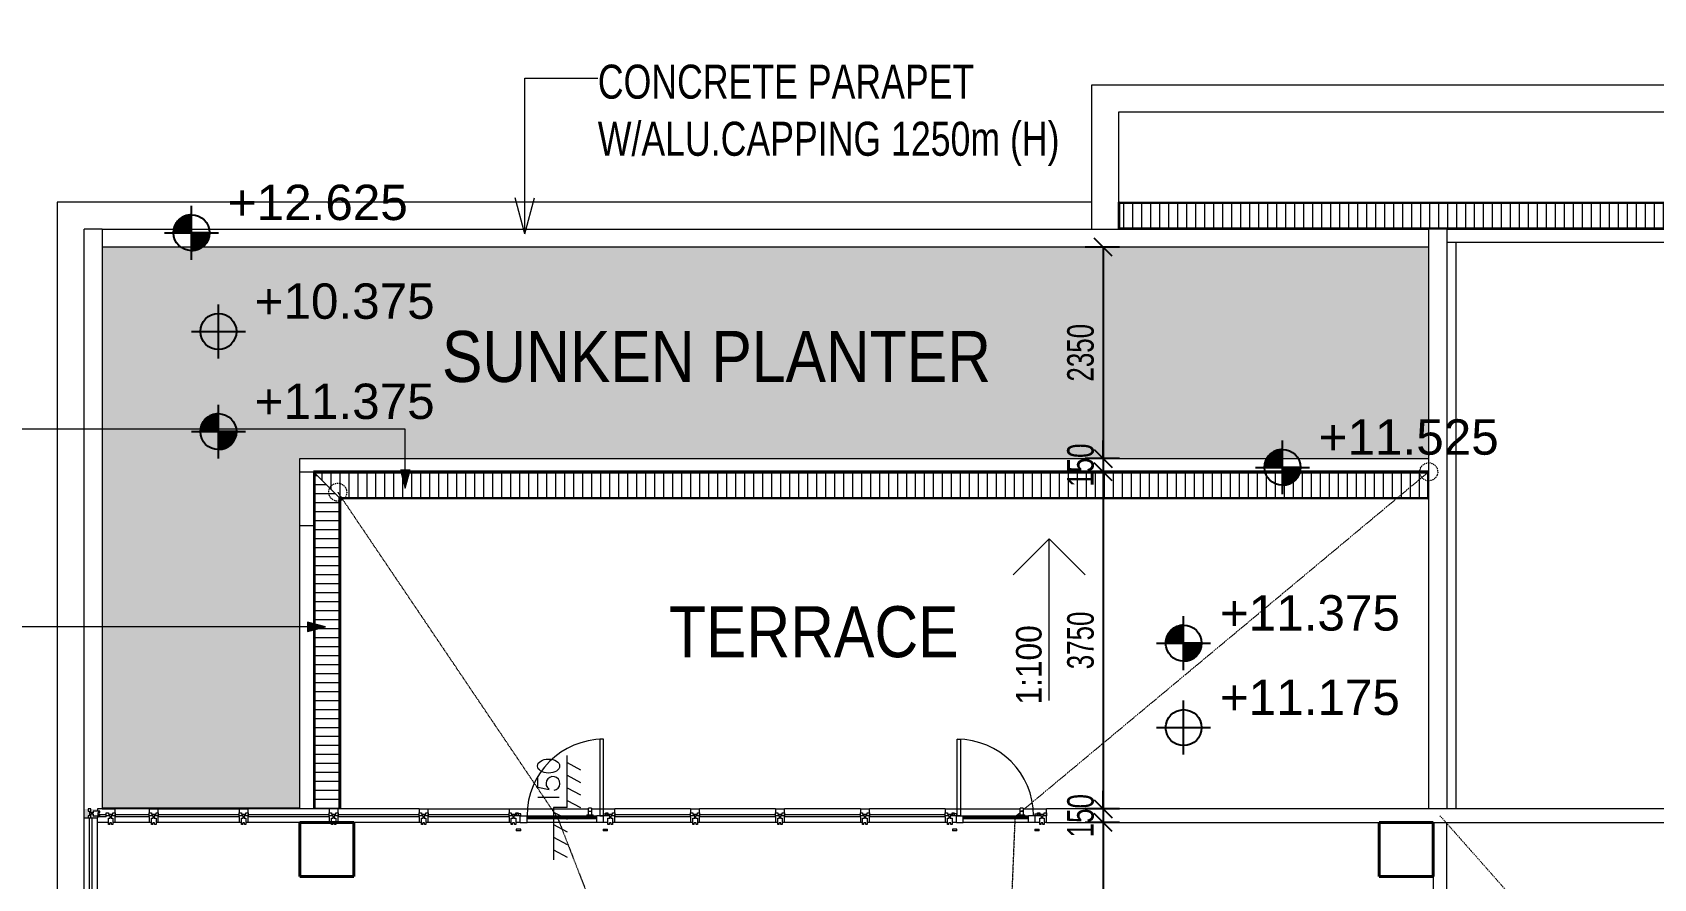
# Model space of a CAD drawing. Header units: millimetres. Extents: x 12827 to 178996, y -27589 to 73652.
# Drawn here: x 37065 to 55089, y 44932 to 54346 of the extents above; entities that cross this region are included whole.
import ezdxf

# ---------------------------------------------------------------- set-up
doc = ezdxf.new("R2010")
doc.units = ezdxf.units.MM
doc.linetypes.add('Dash', pattern=[6, 3, -3])
doc.linetypes.add('Dash dot', pattern=[21, 10, -5, 1, -5])
for name, color, linetype, lineweight in [('A-ANNO-DIMS', 211, 'Continuous', 5), ('A-ANNO-NOTE', 131, 'Continuous', 25), ('A-DETL', 90, 'Continuous', 9), ('A-DETL-GENF', 92, 'Continuous', 20), ('A-DETL-HDLN', 90, 'Dash', 9), ('A-DETL-THIN', 151, 'Continuous', 9), ('A-FLOR', 192, 'Continuous', 9), ('A-FLOR-PATT', 8, 'Continuous', 9), ('A-GLAZ-CURT', 52, 'Continuous', 20), ('A-GLAZ-CWMG', 51, 'Continuous', 20), ('A-WALL', 113, 'Continuous', 20), ('G-ANNO-TEXT', 231, 'Continuous', 5), ('Q-CASE', 31, 'Continuous', 20), ('S-COLS', 52, 'Continuous', 20)]:
    doc.layers.add(name, color=color, linetype=linetype, lineweight=lineweight)
doc.styles.add('Arial_1', font='arial.ttf', dxfattribs={"height": 393.413174})
doc.styles.add('Arial_2', font='arial.ttf', dxfattribs={"width": 0.7, "height": 295.05988})
doc.styles.add('Swis721 BT_1', font='swiss.ttf', dxfattribs={"width": 0.89, "height": 283.821263})
doc.styles.add('Swis721 BT_2', font='swiss.ttf', dxfattribs={"width": 0.85, "height": 567.642527})
doc.styles.add('Swis721 BT_7', font='swiss.ttf', dxfattribs={"width": 0.75, "height": 378.428351})
doc.dimstyles.new('Linear_-_1_5mm_Arial', dxfattribs={"dimscale": 304.8, "dimtxt": 300, "dimasz": 0.656168, "dimexe": 0.656168, "dimexo": 0.0625, "dimgap": 0.328084, "dimtad": 1, "dimdec": 0, "dimzin": 0, "dimdsep": 46, "dimtxsty": 'Arial_2', "dimblk1": 'OBLIQUE', "dimblk2": 'OBLIQUE', "dimsah": 1, "dimcen": 0.09, "dimadec": 0, "dimazin": 0, "dimtfac": 1, "dimtdec": 4, "dimtix": 1, "dimtmove": 0, "dimatfit": 3, "dimfxl": 0.656168, "dimfxlon": 1, "dimtvp": 1, "dimtolj": 1, "dimtzin": 0, "dimarcsym": 2})

# ---------------------------------------------------------------- blocks, each defined once
blk = doc.blocks.new('System Panel - _DLN__12_12mm laminated clear glass-18442147-Copy of 1_F')
at = {"layer": 'A-GLAZ-CURT', "lineweight": 15}
for p, q in [((-45, 12), (45, 12)), ((-45, -12), (-45, 12)), ((45, -12), (45, 12)), ((45, -12), (-45, -12))]:
    blk.add_line(p, q, dxfattribs=at)
blk = doc.blocks.new('Curtain Wall Door 1 - Curtain Wall Door 1-18442149-Copy of 1_F')
at = {"layer": 'A-GLAZ-CURT', "lineweight": 15}
for p, q in [((-457.5, 20), (-507.5, 20)), ((-507.5, 20), (-507.5, 0)), ((-457.5, 0), (-507.5, 0)), ((-462.5, 0), (-387.5, 0)), ((-462.5, -75), (-462.5, 0)), ((-457.5, 0), (-457.5, 20)), ((-387.5, 0), (387.5, 0)), ((-387.5, -75), (-387.5, 0)), ((277.5, 10), (347.5, 10)), ((277.5, 10), (277.5, 0)), ((347.5, 0), (277.5, 0)), ((295.5, 50.5), (295.5, 84.5)), ((329.5, 84.5), (295.5, 84.5)), ((295.5, 10), (295.5, 50.5)), ((295.5, 50.5), (329.5, 50.5)), ((329.5, 84.5), (329.5, 50.5)), ((329.5, 50.5), (329.5, 10)), ((347.5, 0), (347.5, 10)), ((462.5, 0), (387.5, 0)), ((387.5, -75), (387.5, 0)), ((457.5, 20), (507.5, 20)), ((457.5, 20), (457.5, 0)), ((507.5, 0), (457.5, 0)), ((462.5, -75), (462.5, 0)), ((507.5, 0), (507.5, 20)), ((-457.5, -150), (-507.5, -150)), ((-507.5, -150), (-507.5, -170)), ((-457.5, -170), (-507.5, -170)), ((-462.5, -75), (-387.5, -75)), ((-457.5, -170), (-457.5, -150)), ((387.5, -20), (-387.5, -20)), ((-387.5, -30), (-387.5, -20)), ((-387.5, -30), (387.5, -30)), ((387.5, -75), (-387.5, -75)), ((387.5, -30), (387.5, -20)), ((462.5, -75), (387.5, -75)), ((457.5, -150), (507.5, -150)), ((457.5, -150), (457.5, -170)), ((507.5, -170), (457.5, -170)), ((507.5, -170), (507.5, -150))]:
    blk.add_line(p, q, dxfattribs=at)
blk = doc.blocks.new('System Panel - _DLN__12_12mm laminated clear glass-18442151-Copy of 1_F')
at = {"layer": 'A-GLAZ-CURT', "lineweight": 15}
for p, q in [((-421.875, 12.5), (421.875, 12.5)), ((-421.875, -12.5), (-421.875, 12.5)), ((421.875, -12.5), (421.875, 12.5)), ((421.875, -12.5), (-421.875, -12.5))]:
    blk.add_line(p, q, dxfattribs=at)
blk = doc.blocks.new('Rectangular Mullion - DLN_150 x 150mm _WD_-STUR_ OPENING-18440278-Copy of 1_F')
at = {"layer": 'A-GLAZ-CWMG', "lineweight": 15}
for p, q in [((43539, 45662), (43539, 45707)), ((44383, 45707), (43539, 45707)), ((43539, 45557), (43539, 45620)), ((44383, 45707), (44383, 45662)), ((44383, 45620), (44383, 45557)), ((44383, 45557), (43539, 45557))]:
    blk.add_line(p, q, dxfattribs=at)
blk = doc.blocks.new('System Panel - _DLN__12_12mm laminated clear glass-18442143-Copy of 1_F')
at = {"layer": 'A-GLAZ-CURT', "lineweight": 15}
for p, q in [((-450, 12.5), (450, 12.5)), ((-450, -12.5), (-450, 12.5)), ((450, -12.5), (450, 12.5)), ((450, -12.5), (-450, -12.5))]:
    blk.add_line(p, q, dxfattribs=at)
blk = doc.blocks.new('DLN-Surface Channel-L1 - 300x200 _WD_-5516632-Copy of 1_F')
at = {"layer": 'Q-CASE', "lineweight": 9}
h = blk.add_hatch(dxfattribs=at)
h.set_pattern_fill('FP_5', color=256, style=0, pattern_type=2)
h.set_pattern_definition([(0, (0, 85), (0, 100), [])])
h.paths.add_polyline_path([(15, 3440), (15, -15), (285, -285), (285, 3440)], flags=0)
h = blk.add_hatch(dxfattribs=at)
h.set_pattern_fill('FP_4', color=256, style=0, pattern_type=2)
h.set_pattern_definition([(90, (15, 0), (-100, 6e-15), [])])
h.paths.add_polyline_path([(-12090, -15), (-12090, -285), (285, -285), (15, -15), (-7620, -15)], flags=0)
at = {"layer": 'Q-CASE'}
for p, q in [((0, 3440), (0, 3450)), ((300, 3440), (0, 3440)), ((0, 3440), (10, 3440)), ((0, 0), (0, 3440)), ((10, -10), (10, 3440)), ((285, 3440), (15, 3440)), ((15, 3440), (15, -15)), ((25, 3450), (125, 3450)), ((285, -285), (285, 3440)), ((300, 3440), (290, 3440)), ((290, 3440), (290, -290)), ((300, 3440), (300, 3450)), ((300, -300), (300, 3440)), ((-12090, 0), (-12100, 0)), ((-12090, 0), (-12090, -300)), ((-12090, -10), (-12090, 0)), ((-12090, 0), (0, 0)), ((10, -10), (-12090, -10)), ((15, -15), (-12090, -15)), ((-12090, -15), (-12090, -285)), ((285, -285), (15, -15)), ((15, -15), (285, -285)), ((-12100, -300), (-12095, -300)), ((-12090, -285), (285, -285)), ((-12090, -300), (-12090, -290)), ((290, -290), (-12090, -290))]:
    blk.add_line(p, q, dxfattribs=at)
blk = doc.blocks.new('DLN-Surface Channel-S1 - 300x150 _WD_-10461004-Copy of 1_F')
at = {"layer": 'Q-CASE', "lineweight": 9}
h = blk.add_hatch(dxfattribs=at)
h.set_pattern_fill('FP_6', color=256, style=0, pattern_type=2)
h.set_pattern_definition([(270, (0, 609.6), (100, 6e-15), [])])
h.paths.add_polyline_path([(20414, -135), (20414, 135), (-20414, 135), (-20414, -135), (18917, -135)], flags=0)
at = {"layer": 'Q-CASE'}
for p, q in [((-20424, -150), (-20424, 150)), ((-20414, 150), (-20424, 150)), ((-20414, 150), (-20414, -150)), ((-20414, 140), (-20414, 150)), ((-20414, 150), (20414, 150)), ((-20414, 140), (20414, 140)), ((-20414, -135), (-20414, 135)), ((20414, 135), (-20414, 135)), ((-20414, -135), (20414, -135)), ((-20414, -150), (-20414, -140)), ((20414, -140), (-20414, -140)), ((-16775, -150), (-6425, -150))]:
    blk.add_line(p, q, dxfattribs=at)
blk = doc.blocks.new('Rectangular Mullion - DLN_150 x 150mm _WD_-STUR_ OPENING-18440271-Copy of 1_F')
at = {"layer": 'A-GLAZ-CWMG', "lineweight": 15}
for p, q in [((39464, 45662), (39464, 45707)), ((40364, 45707), (39464, 45707)), ((39464, 45557), (39464, 45620)), ((40364, 45707), (40364, 45662)), ((40364, 45620), (40364, 45557)), ((40039, 45557), (39464, 45557))]:
    blk.add_line(p, q, dxfattribs=at)
blk = doc.blocks.new('Rectangular Mullion - DLN_150 x 150mm _WD_-STUR_ OPENING-V67-Copy of 1_F')
at = {"layer": 'A-GLAZ-CWMG', "lineweight": 15}
for p, q in [((40464, 45662), (40464, 45707)), ((41364, 45707), (40464, 45707)), ((40464, 45557), (40464, 45620)), ((41364, 45707), (41364, 45662)), ((41364, 45620), (41364, 45557)), ((41364, 45557), (40639, 45557))]:
    blk.add_line(p, q, dxfattribs=at)
blk = doc.blocks.new('System Panel - _DLN__12_12mm laminated clear glass-18440646-Copy of 1_F')
at = {"layer": 'A-GLAZ-CURT', "lineweight": 15}
for p, q in [((-425, 12), (425, 12)), ((-425, -13), (-425, 12)), ((425, -13), (425, 12)), ((425, -13), (-425, -13))]:
    blk.add_line(p, q, dxfattribs=at)
blk = doc.blocks.new('Rectangular Mullion - DLN_135 x 150mm _WD_-STUR_ OPENING-18440605-Copy of 1_F')
at = {"layer": 'A-GLAZ-CWMG', "lineweight": 15}
for p, q in [((37639, 45607), (37684, 45607)), ((37639, 44707), (37639, 45607)), ((37727, 45607), (37789, 45607)), ((37789, 44732), (37789, 45607))]:
    blk.add_line(p, q, dxfattribs=at)
blk = doc.blocks.new('Rectangular Mullion - DLN_FRAME-18440582-Copy of 1_F')
at = {"layer": 'A-GLAZ-CWMG', "lineweight": 15}
for p, q in [((-75, 30), (-100, 30)), ((-100, 30), (-100, 0)), ((-75, 15), (-75, 30)), ((-25, 15), (-75, 15)), ((-55, 0), (-55, -27)), ((-45, -27), (-45, 0)), ((-45, 0), (0, 0)), ((0, 30), (-25, 30)), ((-25, 30), (-25, 15)), ((0, 0), (0, 30)), ((-100, 0), (-55, 0)), ((-55, -27), (-75, -27)), ((-75, -27), (-75, -100)), ((-75, -100), (-60, -100)), ((-60, -100), (-60, -80)), ((-60, -80), (-40, -80)), ((-25, -27), (-45, -27)), ((-40, -100), (-40, -80)), ((-40, -100), (-25, -100)), ((-25, -100), (-25, -27))]:
    blk.add_line(p, q, dxfattribs=at)
blk = doc.blocks.new('Curtain Wall Door 1 - Curtain Wall Door 1-18442153-Copy of 1_F')
at = {"layer": 'A-GLAZ-CURT', "lineweight": 15}
for p, q in [((-432.5, 20), (-482.5, 20)), ((-482.5, 20), (-482.5, 0)), ((-432.5, 0), (-482.5, 0)), ((-437.5, 0), (-362.5, 0)), ((-437.5, -75), (-437.5, 0)), ((-432.5, 0), (-432.5, 20)), ((-362.5, 0), (362.5, 0)), ((-362.5, -75), (-362.5, 0)), ((252.5, 10), (322.5, 10)), ((252.5, 10), (252.5, 0)), ((322.5, 0), (252.5, 0)), ((270.5, 50.5), (270.5, 84.5)), ((304.5, 84.5), (270.5, 84.5)), ((270.5, 10), (270.5, 50.5)), ((270.5, 50.5), (304.5, 50.5)), ((304.5, 84.5), (304.5, 50.5)), ((304.5, 50.5), (304.5, 10)), ((322.5, 0), (322.5, 10)), ((437.5, 0), (362.5, 0)), ((362.5, -75), (362.5, 0)), ((432.5, 20), (482.5, 20)), ((432.5, 20), (432.5, 0)), ((482.5, 0), (432.5, 0)), ((437.5, -75), (437.5, 0)), ((482.5, 0), (482.5, 20)), ((-432.5, -150), (-482.5, -150)), ((-482.5, -150), (-482.5, -170)), ((-432.5, -170), (-482.5, -170)), ((-437.5, -75), (-362.5, -75)), ((-432.5, -170), (-432.5, -150)), ((362.5, -20), (-362.5, -20)), ((-362.5, -30), (-362.5, -20)), ((-362.5, -30), (362.5, -30)), ((362.5, -75), (-362.5, -75)), ((362.5, -30), (362.5, -20)), ((437.5, -75), (362.5, -75)), ((432.5, -150), (482.5, -150)), ((432.5, -150), (432.5, -170)), ((482.5, -170), (432.5, -170)), ((482.5, -170), (482.5, -150))]:
    blk.add_line(p, q, dxfattribs=at)
blk = doc.blocks.new('System Panel - _DLN__12_12mm laminated clear glass-18442163-Copy of 1_F')
at = {"layer": 'A-GLAZ-CURT', "lineweight": 15}
for p, q in [((-450, 12.5), (450, 12.5)), ((-450, -12.5), (-450, 12.5)), ((450, -12.5), (450, 12.5)), ((450, -12.5), (-450, -12.5))]:
    blk.add_line(p, q, dxfattribs=at)
blk = doc.blocks.new('Rectangular Mullion - DLN_FRAME-16088856-Copy of 1_F')
at = {"layer": 'A-GLAZ-CWMG', "lineweight": 15}
for p, q in [((-55, 0), (-100, 0)), ((-100, 0), (-100, -30)), ((-60, 100), (-75, 100)), ((-75, 100), (-75, 27)), ((-75, 27), (-55, 27)), ((-60, 100), (-60, 80)), ((-40, 80), (-60, 80)), ((-55, 27), (-55, 0)), ((-45, 0), (-45, 27)), ((-45, 27), (-25, 27)), ((0, 0), (-45, 0)), ((-25, 100), (-40, 100)), ((-40, 100), (-40, 80)), ((-25, 27), (-25, 100)), ((0, -30), (0, 0)), ((-100, -30), (-75, -30)), ((-75, -30), (-75, -15)), ((-75, -15), (-25, -15)), ((-25, -15), (-25, -30)), ((-25, -30), (0, -30))]:
    blk.add_line(p, q, dxfattribs=at)
blk = doc.blocks.new('Rectangular Mullion - DLN_FRAME-16088757-Copy of 1_F')
at = {"layer": 'A-GLAZ-CWMG', "lineweight": 15}
for p, q in [((-5, 0), (-50, 0)), ((-50, 0), (-50, -30)), ((-10, 100), (-25, 100)), ((-25, 100), (-25, 27)), ((-25, 27), (-5, 27)), ((-10, 100), (-10, 80)), ((10, 80), (-10, 80)), ((-5, 27), (-5, 0)), ((5, 0), (5, 27)), ((5, 27), (25, 27)), ((50, 0), (5, 0)), ((25, 100), (10, 100)), ((10, 100), (10, 80)), ((25, 27), (25, 100)), ((50, -30), (50, 0)), ((-50, -30), (-25, -30)), ((-25, -30), (-25, -15)), ((-25, -15), (25, -15)), ((25, -15), (25, -30)), ((25, -30), (50, -30))]:
    blk.add_line(p, q, dxfattribs=at)
blk = doc.blocks.new('Rectangular Mullion - DLN_FRAME-16088758-Copy of 1_F')
at = {"layer": 'A-GLAZ-CWMG', "lineweight": 15}
for p, q in [((-5, 0), (-50, 0)), ((-50, 0), (-50, -30)), ((-10, 100), (-25, 100)), ((-25, 100), (-25, 27)), ((-25, 27), (-5, 27)), ((-10, 100), (-10, 80)), ((10, 80), (-10, 80)), ((-5, 27), (-5, 0)), ((5, 0), (5, 27)), ((5, 27), (25, 27)), ((50, 0), (5, 0)), ((25, 100), (10, 100)), ((10, 100), (10, 80)), ((25, 27), (25, 100)), ((50, -30), (50, 0)), ((-50, -30), (-25, -30)), ((-25, -30), (-25, -15)), ((-25, -15), (25, -15)), ((25, -15), (25, -30)), ((25, -30), (50, -30))]:
    blk.add_line(p, q, dxfattribs=at)
blk = doc.blocks.new('Rectangular Mullion - DLN_135 x 150mm _WD_-STUR_ OPENING-18442161-Copy of 1_F')
at = {"layer": 'A-GLAZ-CWMG', "lineweight": 15}
for p, q in [((41464, 45662), (41464, 45707)), ((41464, 45707), (42364, 45707)), ((41464, 45557), (41464, 45620)), ((42364, 45707), (42364, 45662)), ((42364, 45620), (42364, 45557)), ((42364, 45557), (41464, 45557))]:
    blk.add_line(p, q, dxfattribs=at)
blk = doc.blocks.new('System Panel - _DLN__12_12mm laminated clear glass-18442145-Copy of 1_F')
at = {"layer": 'A-GLAZ-CURT', "lineweight": 15}
for p, q in [((-190, 12.5), (190, 12.5)), ((-190, -12.5), (-190, 12.5)), ((190, -12.5), (190, 12.5)), ((190, -12.5), (-190, -12.5))]:
    blk.add_line(p, q, dxfattribs=at)
blk = doc.blocks.new('Rectangular Mullion - DLN_150 x 150mm _WD_-STUR_ OPENING-18440291-Copy of 1_F')
at = {"layer": 'A-GLAZ-CWMG', "lineweight": 15}
for p, q in [((37984, 45662), (37984, 45707)), ((38364, 45707), (37984, 45707)), ((37984, 45557), (37984, 45619)), ((38364, 45707), (38364, 45662)), ((38364, 45620), (38364, 45557)), ((38364, 45557), (37984, 45557))]:
    blk.add_line(p, q, dxfattribs=at)
blk = doc.blocks.new('DLN_2D-Level Change Sign - Level Change-4188933-Copy of 1_F')
at = {"layer": 'A-DETL-GENF'}
for p, q in [((111, 87), (111, 327)), ((198, 200), (225, 327)), ((225, 327), (340, 327))]:
    blk.add_line(p, q, dxfattribs=at)
at = {"layer": 'A-DETL-GENF', "lineweight": 15}
for p, q in [((0, 150), (-580, 150)), ((-470, 150), (-550, 0)), ((-330, 150), (-410, 0)), ((-190, 150), (-270, 0)), ((-50, 150), (-130, 0)), ((0, 0), (0, 150)), ((0, 0), (580, 0)), ((80, 0), (0, -150)), ((220, 0), (140, -150)), ((360, 0), (280, -150)), ((500, 0), (420, -150))]:
    blk.add_line(p, q, dxfattribs=at)
at = {"layer": 'A-DETL-GENF'}
blk.add_arc((268, 158), 77, 188.9341, 147.0659, dxfattribs=at)
blk.add_ellipse((462, 207), major_axis=(0, 123), ratio=0.634003, dxfattribs=at)
blk = doc.blocks.new('DLN_Slab Level Mark - FFL-2mm_Type 2-2670450-Copy of 1_F')
at = {"layer": 'A-ANNO-NOTE', "lineweight": 5}
h = blk.add_hatch(color=256, dxfattribs=at)
edge = h.paths.add_edge_path(flags=0)
edge.add_arc((0, 0), 1, 0, 90, ccw=False)
edge.add_line((1, 0), (0, 0))
edge.add_line((0, 0), (0, 1))
h = blk.add_hatch(color=256, dxfattribs=at)
edge = h.paths.add_edge_path(flags=0)
edge.add_arc((0, 0), 1, 180, 270, ccw=False)
edge.add_line((-1, 0), (0, 0))
edge.add_line((0, 0), (0, -1))
at = {"layer": 'A-ANNO-NOTE'}
for p, q in [((0, 1.5), (0, -1.5)), ((0, 1), (0, 0)), ((0, 0), (-1, 0)), ((0, -1), (0, 0)), ((0, 0), (1, 0)), ((-1.5, 0), (1.5, 0))]:
    blk.add_line(p, q, dxfattribs=at)
blk.add_circle((0, 0), 1, dxfattribs=at)
for start, end in [(360, 90), (180, 270)]:
    blk.add_arc((0, 0), 1, start, end, dxfattribs=at)
blk = doc.blocks.new('DLN_Slab Level Mark - SSL-2mm_Type 2-2670448-Copy of 1_F')
at = {"layer": 'A-ANNO-NOTE'}
for p, q in [((0, 1.5), (0, -1.5)), ((-1.5, 0), (1.5, 0))]:
    blk.add_line(p, q, dxfattribs=at)
blk.add_circle((0, 0), 1, dxfattribs=at)
blk = doc.blocks.new('_Oblique')
at = {"color": 0, "linetype": 'ByBlock', "lineweight": -2}
blk.add_line((-0.5, -0.5), (0.5, 0.5), dxfattribs=at)
blk = doc.blocks.new('DIMBLOCK23-Copy of 1_F')
at = {"layer": 'A-ANNO-DIMS', "color": 0, "lineweight": -2, "transparency": 16777216}
for p, q in [((49151, 51957), (48770, 51957)), ((48970, 51957), (48970, 49607)), ((49151, 49607), (48770, 49607))]:
    blk.add_line(p, q, dxfattribs=at)
at = {"layer": 'Defpoints', "color": 0, "transparency": 16777216}
for p in [(49170, 51957), (48970, 49607), (49170, 49607)]:
    blk.add_point(p, dxfattribs=at)
at = {"layer": 'A-ANNO-DIMS', "color": 0, "lineweight": -2, "transparency": 16777216, "xscale": 200, "yscale": 200, "zscale": 200}
for p, rotation in [((48970, 51957), 90), ((48970, 49607), 270)]:
    blk.add_blockref('_Oblique', p, dxfattribs=dict(at, rotation=rotation))
at = {"layer": 'A-ANNO-DIMS', "color": 0, "transparency": 16777216, "insert": (48719, 50782), "char_height": 295.1, "width": 753.23, "attachment_point": 5, "rotation": 90, "style": 'Arial_2'}
blk.add_mtext('\\A1;2350', dxfattribs=at)
blk = doc.blocks.new('DIMBLOCK24-Copy of 1_F')
at = {"layer": 'A-ANNO-DIMS', "color": 0, "lineweight": -2, "transparency": 16777216}
for p, q in [((48970, 49607), (48970, 49807)), ((49151, 49607), (48770, 49607)), ((48970, 49607), (48970, 49457)), ((49151, 49457), (48770, 49457)), ((48970, 49457), (48970, 49257))]:
    blk.add_line(p, q, dxfattribs=at)
at = {"layer": 'Defpoints', "color": 0, "transparency": 16777216}
for p in [(49170, 49607), (48970, 49457), (49170, 49457)]:
    blk.add_point(p, dxfattribs=at)
at = {"layer": 'A-ANNO-DIMS', "color": 0, "lineweight": -2, "transparency": 16777216, "xscale": 200, "yscale": 200, "zscale": 200}
for p, rotation in [((48970, 49607), 270), ((48970, 49457), 90)]:
    blk.add_blockref('_Oblique', p, dxfattribs=dict(at, rotation=rotation))
at = {"layer": 'A-ANNO-DIMS', "color": 0, "transparency": 16777216, "insert": (48719, 49532), "char_height": 295.1, "width": 564.92, "attachment_point": 5, "rotation": 90, "style": 'Arial_2'}
blk.add_mtext('\\A1;150', dxfattribs=at)
blk = doc.blocks.new('DIMBLOCK25-Copy of 1_F')
at = {"layer": 'A-ANNO-DIMS', "color": 0, "lineweight": -2, "transparency": 16777216}
for p, q in [((49151, 49457), (48770, 49457)), ((48970, 49457), (48970, 45707)), ((49151, 45707), (48770, 45707))]:
    blk.add_line(p, q, dxfattribs=at)
at = {"layer": 'Defpoints', "color": 0, "transparency": 16777216}
for p in [(49170, 49457), (48970, 45707), (49170, 45707)]:
    blk.add_point(p, dxfattribs=at)
at = {"layer": 'A-ANNO-DIMS', "color": 0, "lineweight": -2, "transparency": 16777216, "xscale": 200, "yscale": 200, "zscale": 200}
for p, rotation in [((48970, 49457), 90), ((48970, 45707), 270)]:
    blk.add_blockref('_Oblique', p, dxfattribs=dict(at, rotation=rotation))
at = {"layer": 'A-ANNO-DIMS', "color": 0, "transparency": 16777216, "insert": (48719, 47582), "char_height": 295.1, "width": 753.23, "attachment_point": 5, "rotation": 90, "style": 'Arial_2'}
blk.add_mtext('\\A1;3750', dxfattribs=at)
blk = doc.blocks.new('DIMBLOCK26-Copy of 1_F')
at = {"layer": 'A-ANNO-DIMS', "color": 0, "lineweight": -2, "transparency": 16777216}
for p, q in [((48970, 45707), (48970, 45907)), ((49151, 45707), (48770, 45707)), ((48970, 45707), (48970, 45557)), ((49151, 45557), (48770, 45557)), ((48970, 45557), (48970, 45357))]:
    blk.add_line(p, q, dxfattribs=at)
at = {"layer": 'Defpoints', "color": 0, "transparency": 16777216}
for p in [(49170, 45707), (48970, 45557), (49170, 45557)]:
    blk.add_point(p, dxfattribs=at)
at = {"layer": 'A-ANNO-DIMS', "color": 0, "lineweight": -2, "transparency": 16777216, "xscale": 200, "yscale": 200, "zscale": 200}
for p, rotation in [((48970, 45707), 270), ((48970, 45557), 90)]:
    blk.add_blockref('_Oblique', p, dxfattribs=dict(at, rotation=rotation))
at = {"layer": 'A-ANNO-DIMS', "color": 0, "transparency": 16777216, "insert": (48719, 45632), "char_height": 295.1, "width": 564.92, "attachment_point": 5, "rotation": 90, "style": 'Arial_2'}
blk.add_mtext('\\A1;150', dxfattribs=at)
blk = doc.blocks.new('DIMBLOCK27-Copy of 1_F')
at = {"layer": 'A-ANNO-DIMS', "color": 0, "lineweight": -2, "transparency": 16777216}
for p, q in [((49151, 45557), (48770, 45557)), ((48970, 45557), (48970, 40207)), ((49151, 40207), (48770, 40207))]:
    blk.add_line(p, q, dxfattribs=at)
at = {"layer": 'Defpoints', "color": 0, "transparency": 16777216}
for p in [(49170, 45557), (48970, 40207), (49170, 40207)]:
    blk.add_point(p, dxfattribs=at)
at = {"layer": 'A-ANNO-DIMS', "color": 0, "lineweight": -2, "transparency": 16777216, "xscale": 200, "yscale": 200, "zscale": 200}
for p, rotation in [((48970, 45557), 90), ((48970, 40207), 270)]:
    blk.add_blockref('_Oblique', p, dxfattribs=dict(at, rotation=rotation))
at = {"layer": 'A-ANNO-DIMS', "color": 0, "transparency": 16777216, "insert": (48719, 42882), "char_height": 295.1, "width": 753.23, "attachment_point": 5, "rotation": 90, "style": 'Arial_2'}
blk.add_mtext('\\A1;5350', dxfattribs=at)

msp = doc.modelspace()

# ---------------------------------------------------------------- hatches: boundary and pattern name
at = {"layer": 'A-FLOR-PATT'}
h = msp.add_hatch(dxfattribs=at)
h.set_pattern_fill('FP_10', color=256, style=0, pattern_type=2)
h.set_pattern_definition([(90, (45239.3, 48863.74), (-179.605, 179.605), [47.625, -311.585]), (45, (45239.3, 48863.74), (-179.605, 179.605), [47.625, -206.375]), (135, (45239.3, 48863.74), (-179.605, -179.605), [47.625, -206.375])])
h.paths.add_polyline_path([(40039.29296, 45719.98547), (40039.29296, 49607.48546), (52589.29296, 49607.48546), (52589.29296, 51957.48546), (37839.29297, 51957.48546), (37839.29297, 45719.98547), (39698.11526, 45719.98547)], flags=0)
at = {"layer": 'A-WALL'}
h = msp.add_hatch(color=7, dxfattribs=at)
h.paths.add_polyline_path([(37789.29297, 34107.48546), (37789.29297, 38707.48546), (37639.29297, 38707.48546), (37639.67428, 37207.48546), (37714.67428, 37207.48546), (37714.67428, 37199.48546), (37759.17428, 37199.48546), (37759.17428, 34115.48546), (37714.67428, 34115.48546), (37714.67428, 34107.48546), (37759.17428, 34107.48546)], flags=0)
h.paths.add_polyline_path([(37639.29297, 34107.48546), (37639.67428, 34107.48546), (37639.29297, 34115.48546)], flags=0)
h.paths.add_polyline_path([(37684.29297, 45607.48547), (37684.29297, 45632.48547), (37699.29297, 45632.48547), (37699.29297, 45682.48547), (37684.29297, 45682.48547), (37684.29297, 45707.48547), (37639.29297, 45707.48547), (37639.29297, 45607.48547)], flags=0)
h.paths.add_polyline_path([(37789.29297, 45607.48547), (37789.29297, 45632.48547), (37741.29297, 45632.48547), (37741.29297, 45652.48547), (37714.29297, 45652.48547), (37714.29297, 45607.48547), (37726.79297, 45607.48547)], flags=0)
h.paths.add_polyline_path([(37741.29297, 45662.48547), (37741.29297, 45682.48547), (37789.29297, 45682.48547), (37789.29297, 45707.48547), (37714.29297, 45707.48547), (37714.29297, 45662.48547)], flags=0)
at = {"layer": 'G-ANNO-TEXT'}
for points in [[(41210.35692, 49275.61591), (41263.94676, 49475.61591), (41156.76708, 49475.61591)], [(40323.82384, 47733.2601), (40123.82384, 47786.84994), (40123.82384, 47679.67026)]]:
    msp.add_hatch(color=130, dxfattribs=at).paths.add_polyline_path(points, flags=0)

# ---------------------------------------------------------------- linework, layer by layer
at = {"layer": 'A-DETL', "linetype": 'Dash dot'}
msp.add_line((52714.29296, 45632.48547), (63139.29296, 33857.48546), dxfattribs=at)
for centre in [(52589.29296, 49457.48546), (40459.36898, 49231.15192)]:
    msp.add_circle(centre, 100, dxfattribs=at)
at = {"layer": 'A-DETL-HDLN'}
for p, q in [((52589.29296, 49457.48546), (47989.29296, 45619.98547)), ((40459.36898, 49231.15192), (42905.56195, 45605.48547)), ((42905.56195, 45605.48547), (47497.42766, 33757.48546)), ((47989.29296, 45619.98547), (47497.42766, 33757.48546))]:
    msp.add_line(p, q, dxfattribs=at)
at = {"layer": 'A-DETL-THIN'}
for p, q in [((89989.29296, 53457.48546), (49139.29296, 53457.48546)), ((49139.29296, 53457.48546), (49139.29296, 52157.48546)), ((48369.79213, 48712.20882), (47969.79213, 48312.20882)), ((48369.79213, 46912.20882), (48369.79213, 48712.20882)), ((48369.79213, 48712.20882), (48769.79213, 48312.20882)), ((43414.29296, 46482.48547), (43374.29296, 46482.48547)), ((43374.29296, 46482.48547), (43374.29296, 45632.48547)), ((43414.29296, 45632.48547), (43414.29296, 46482.48547)), ((47345.29129, 46482.48547), (47385.29129, 46482.48547)), ((47345.29129, 45632.48547), (47345.29129, 46482.48547)), ((47385.29129, 46482.48547), (47385.29129, 45632.48547)), ((43374.29296, 45632.48547), (43414.29296, 45632.48547)), ((47385.29129, 45632.48547), (47345.29129, 45632.48547))]:
    msp.add_line(p, q, dxfattribs=at)
for centre, start, end in [((43414.29296, 45632.48547), 90, 180), ((47345.29129, 45632.48547), 0, 90)]:
    msp.add_arc(centre, 850, start, end, dxfattribs=at)
at = {"layer": 'A-FLOR'}
for p, q in [((90289.29296, 53757.48546), (48839.29296, 53757.48546)), ((48839.29296, 53757.48546), (48839.29296, 52157.48546)), ((37339.29297, 52457.40334), (37339.29297, 37482.48546)), ((48839.29296, 52457.40334), (37339.29297, 52457.40334)), ((63139.29296, 52007.48546), (52789.29296, 52007.48546)), ((52889.29296, 52007.48546), (52889.29296, 45707.48547)), ((40039.29296, 45719.98547), (40039.29296, 49607.48546)), ((40039.29296, 49607.48546), (52589.29296, 49607.48546)), ((40039.29296, 49457.48546), (40189.29297, 49457.48546)), ((52589.29296, 49157.48546), (40489.29297, 49157.48546)), ((40489.29297, 49157.48546), (40489.29297, 45707.48547)), ((40189.29296, 48857.48546), (40039.29296, 48857.48546)), ((37839.29297, 45719.98547), (40039.29296, 45719.98547)), ((37839.29297, 45707.48547), (37984.29296, 45707.48547)), ((38364.29296, 45707.48547), (38464.29296, 45707.48547)), ((39364.29296, 45707.48547), (39464.29296, 45707.48547)), ((41364.29296, 45707.48547), (41464.29296, 45707.48547)), ((42364.29296, 45707.48547), (43247.29296, 45707.48547)), ((43281.29296, 45707.48547), (43539.29296, 45707.48547)), ((44383.04296, 45707.48547), (44483.04296, 45707.48547)), ((45326.79296, 45707.48547), (45426.79296, 45707.48547)), ((46270.54296, 45707.48547), (46370.54296, 45707.48547)), ((47214.29296, 45707.48547), (48047.29296, 45707.48547)), ((48081.29296, 45707.48547), (48339.29296, 45707.48547)), ((37909.29296, 45557.48547), (37789.29297, 45557.48547)), ((37984.29296, 45557.48547), (37959.29296, 45557.48547)), ((38389.29296, 45557.48547), (38364.29296, 45557.48547)), ((38464.29296, 45557.48547), (38439.29296, 45557.48547)), ((39389.29296, 45557.48547), (39364.29296, 45557.48547)), ((39464.29296, 45557.48547), (39439.29296, 45557.48547)), ((41389.29296, 45557.48547), (41364.29296, 45557.48547)), ((41464.29296, 45557.48547), (41439.29296, 45557.48547)), ((42389.29296, 45557.48547), (42364.29296, 45557.48547)), ((42489.29296, 45557.48547), (42439.29296, 45557.48547)), ((43464.29296, 45557.48547), (43414.29296, 45557.48547)), ((43539.29296, 45557.48547), (43514.29296, 45557.48547)), ((44408.04296, 45557.48547), (44383.04296, 45557.48547)), ((44483.04296, 45557.48547), (44458.04296, 45557.48547)), ((45351.79296, 45557.48547), (45326.79296, 45557.48547)), ((45426.79296, 45557.48547), (45401.79296, 45557.48547)), ((46295.54296, 45557.48547), (46270.54296, 45557.48547)), ((46370.54296, 45557.48547), (46345.54296, 45557.48547)), ((47239.29296, 45557.48547), (47214.29296, 45557.48547)), ((47339.29296, 45557.48547), (47289.29296, 45557.48547)), ((48264.29296, 45557.48547), (48214.29296, 45557.48547)), ((48339.29296, 45557.48547), (48314.29296, 45557.48547))]:
    msp.add_line(p, q, dxfattribs=at)
msp.add_arc((43089.37451, 51475.26446), 7950, 89.999998791, 179.999546945, dxfattribs=at)
at = {"layer": 'A-WALL', "color": 50, "lineweight": 15}
for p, q in [((37639.29297, 45707.48547), (37639.29297, 52157.48546)), ((37839.29297, 52157.48546), (37639.29297, 52157.48546)), ((37839.29297, 52157.48546), (37839.29297, 45707.48547)), ((37839.29297, 52157.48546), (52589.29296, 52157.48546)), ((52589.29296, 45707.48547), (52589.29296, 52157.48546)), ((52789.29296, 52157.48546), (52589.29296, 52157.48546)), ((52789.29296, 52157.48546), (52789.29296, 45707.48547)), ((52589.29296, 51957.48546), (37839.29297, 51957.48546)), ((37839.29297, 45707.48547), (37789.29297, 45707.48547))]:
    msp.add_line(p, q, dxfattribs=at)
at = {"layer": 'A-WALL', "color": 10, "lineweight": 40}
msp.add_line((40189.29297, 49457.48546), (52584.32632, 49457.48546), dxfattribs=at)
at = {"layer": 'A-WALL'}
for p, q in [((37639.29297, 45607.48547), (37639.29297, 45707.48547)), ((37789.29297, 45707.48547), (37789.29297, 45682.48547)), ((37789.29297, 45632.48547), (37789.29297, 45607.48547)), ((52639.29296, 45707.48547), (48339.29296, 45707.48547)), ((48339.29296, 45557.48547), (48339.29296, 45707.48547)), ((63139.29296, 45707.48547), (52639.29296, 45707.48547)), ((48339.29296, 45557.48547), (63289.29296, 45557.48547)), ((52639.29296, 45557.48547), (52639.29296, 40207.48546)), ((52789.29296, 40207.48546), (52789.29296, 45557.48547))]:
    msp.add_line(p, q, dxfattribs=at)
at = {"layer": 'G-ANNO-TEXT', "color": 130}
for p, q in [((42539.94965, 53836.51622), (43351.31371, 53836.51622)), ((42539.94965, 52105.33358), (42539.94965, 53836.51622)), ((42539.94965, 52105.33358), (42432.76997, 52505.33358)), ((42539.94965, 52105.33358), (42647.12932, 52505.33358)), ((37228.14524, 49932.71389), (36754.99032, 49932.71389)), ((41210.35692, 49932.71389), (37228.14524, 49932.71389)), ((41210.35692, 49275.61591), (41210.35692, 49932.71389)), ((41263.94676, 49475.61591), (41156.76708, 49475.61591)), ((41156.76708, 49475.61591), (41210.35692, 49275.61591)), ((41210.35692, 49275.61591), (41263.94676, 49475.61591)), ((40323.82384, 47733.2601), (40123.82384, 47786.84994)), ((40123.82384, 47786.84994), (40123.82384, 47679.67026)), ((40323.82384, 47733.2601), (34920.7597, 47733.2601)), ((40123.82384, 47679.67026), (40323.82384, 47733.2601))]:
    msp.add_line(p, q, dxfattribs=at)
at = {"layer": 'S-COLS', "color": 10, "lineweight": 40}
for p, q in [((40639.29296, 45557.48546), (40039.29296, 45557.48546)), ((40039.29296, 45557.48546), (40039.29296, 44957.48546)), ((40639.29296, 45557.48546), (40639.29296, 44957.48546)), ((52639.29296, 45557.48546), (52039.29296, 45557.48546)), ((52039.29296, 45557.48546), (52039.29296, 44957.48546)), ((52639.29296, 44957.48546), (52639.29296, 45557.48546)), ((40039.29296, 44957.48546), (40639.29296, 44957.48546)), ((52639.29296, 44957.48546), (52039.29296, 44957.48546))]:
    msp.add_line(p, q, dxfattribs=at)

# ---------------------------------------------------------------- block references
at = {"layer": 'A-ANNO-NOTE'}
for name, p, xscale, yscale, zscale, rotation in [('DLN_Slab Level Mark - FFL-2mm_Type 2-2670450-Copy of 1_F', (38833.93165, 52117.48546), 200.0000000000001, 200.0000000000001, 200.0000000000001, 89.99999999999967), ('DLN_Slab Level Mark - SSL-2mm_Type 2-2670448-Copy of 1_F', (39132.71881, 51018.99693), 200.0000000000001, 200.0000000000001, 200.0000000000001, 90.00000000000044), ('DLN_Slab Level Mark - FFL-2mm_Type 2-2670450-Copy of 1_F', (39132.71881, 49904.51452), 200, 200, 200, 89.99999999999991), ('DLN_Slab Level Mark - FFL-2mm_Type 2-2670450-Copy of 1_F', (50963.09509, 49507.48546), 200.0000000000001, 200.0000000000001, 200.0000000000001, 89.99999999999972), ('DLN_Slab Level Mark - FFL-2mm_Type 2-2670450-Copy of 1_F', (49864.44803, 47550.95807), 200.0000000000001, 200.0000000000001, 200.0000000000001, 89.9999999999998), ('DLN_Slab Level Mark - SSL-2mm_Type 2-2670448-Copy of 1_F', (49864.44803, 46611.85494), 200, 200, 200, 89.99999999999967)]:
    msp.add_blockref(name, p, dxfattribs=dict(at, xscale=xscale, yscale=yscale, zscale=zscale, rotation=rotation))
at = {"layer": 'A-DETL-GENF', "rotation": 90.00000000000026}
msp.add_blockref('DLN_2D-Level Change Sign - Level Change-4188933-Copy of 1_F', (43010.21689, 45722.48547), dxfattribs=at)
at = {"layer": 'A-GLAZ-CURT', "lineweight": 15, "rotation": 269.9999999999999}
msp.add_blockref('System Panel - _DLN__12_12mm laminated clear glass-18440646-Copy of 1_F', (37714.29297, 45182.48547), dxfattribs=at)
at = {"layer": 'A-GLAZ-CURT', "lineweight": 15}
for name, p in [('System Panel - _DLN__12_12mm laminated clear glass-18442147-Copy of 1_F', (37839.29296, 45632.48547)), ('System Panel - _DLN__12_12mm laminated clear glass-18442145-Copy of 1_F', (38174.29296, 45632.48547)), ('System Panel - _DLN__12_12mm laminated clear glass-18442163-Copy of 1_F', (38914.29296, 45632.48547)), ('System Panel - _DLN__12_12mm laminated clear glass-18442143-Copy of 1_F', (39914.29296, 45632.48547)), ('System Panel - _DLN__12_12mm laminated clear glass-18442143-Copy of 1_F', (40914.29296, 45632.48547)), ('System Panel - _DLN__12_12mm laminated clear glass-18442163-Copy of 1_F', (41914.29296, 45632.48547)), ('Curtain Wall Door 1 - Curtain Wall Door 1-18442149-Copy of 1_F', (42951.79296, 45632.48547)), ('System Panel - _DLN__12_12mm laminated clear glass-18442151-Copy of 1_F', (43961.16796, 45632.48547)), ('System Panel - _DLN__12_12mm laminated clear glass-18442151-Copy of 1_F', (44904.91796, 45632.48547)), ('System Panel - _DLN__12_12mm laminated clear glass-18442151-Copy of 1_F', (45848.66796, 45632.48547)), ('System Panel - _DLN__12_12mm laminated clear glass-18442151-Copy of 1_F', (46792.41796, 45632.48547)), ('Curtain Wall Door 1 - Curtain Wall Door 1-18442153-Copy of 1_F', (47776.79296, 45632.48547))]:
    msp.add_blockref(name, p, dxfattribs=at)
at = {"layer": 'A-GLAZ-CWMG', "lineweight": 15}
for name, p in [('Rectangular Mullion - DLN_135 x 150mm _WD_-STUR_ OPENING-18440605-Copy of 1_F', (0, 0)), ('Rectangular Mullion - DLN_150 x 150mm _WD_-STUR_ OPENING-18440291-Copy of 1_F', (0, 0)), ('Rectangular Mullion - DLN_135 x 150mm _WD_-STUR_ OPENING-18442161-Copy of 1_F', (-3000, 0)), ('Rectangular Mullion - DLN_150 x 150mm _WD_-STUR_ OPENING-18440271-Copy of 1_F', (0, 0)), ('Rectangular Mullion - DLN_150 x 150mm _WD_-STUR_ OPENING-V67-Copy of 1_F', (0, 0)), ('Rectangular Mullion - DLN_135 x 150mm _WD_-STUR_ OPENING-18442161-Copy of 1_F', (0, 0)), ('Rectangular Mullion - DLN_150 x 150mm _WD_-STUR_ OPENING-18440278-Copy of 1_F', (0, 0)), ('Rectangular Mullion - DLN_150 x 150mm _WD_-STUR_ OPENING-18440278-Copy of 1_F', (943.75, 0)), ('Rectangular Mullion - DLN_150 x 150mm _WD_-STUR_ OPENING-18440278-Copy of 1_F', (1887.5, 0)), ('Rectangular Mullion - DLN_150 x 150mm _WD_-STUR_ OPENING-18440278-Copy of 1_F', (2831.25, 0))]:
    msp.add_blockref(name, p, dxfattribs=at)
at = {"layer": 'A-GLAZ-CWMG', "lineweight": 15, "rotation": 89.9999999999999}
msp.add_blockref('Rectangular Mullion - DLN_FRAME-18440582-Copy of 1_F', (37714.29297, 45707.48547), dxfattribs=at)
at = {"layer": 'A-GLAZ-CWMG', "lineweight": 15, "extrusion": (0, 0, -1), "rotation": 180}
for name, p in [('Rectangular Mullion - DLN_FRAME-16088758-Copy of 1_F', (-37934.29296, 45632.48547)), ('Rectangular Mullion - DLN_FRAME-16088757-Copy of 1_F', (-38414.29296, 45632.48547)), ('Rectangular Mullion - DLN_FRAME-16088757-Copy of 1_F', (-39414.29296, 45632.48547)), ('Rectangular Mullion - DLN_FRAME-16088758-Copy of 1_F', (-40414.29296, 45632.48547)), ('Rectangular Mullion - DLN_FRAME-16088757-Copy of 1_F', (-41414.29296, 45632.48547)), ('Rectangular Mullion - DLN_FRAME-16088757-Copy of 1_F', (-42414.29296, 45632.48547)), ('Rectangular Mullion - DLN_FRAME-16088758-Copy of 1_F', (-43489.29296, 45632.48547)), ('Rectangular Mullion - DLN_FRAME-16088758-Copy of 1_F', (-44433.04296, 45632.48547)), ('Rectangular Mullion - DLN_FRAME-16088758-Copy of 1_F', (-45376.79296, 45632.48547)), ('Rectangular Mullion - DLN_FRAME-16088758-Copy of 1_F', (-46320.54296, 45632.48547)), ('Rectangular Mullion - DLN_FRAME-16088758-Copy of 1_F', (-47264.29296, 45632.48547)), ('Rectangular Mullion - DLN_FRAME-16088856-Copy of 1_F', (-48339.29296, 45632.48547))]:
    msp.add_blockref(name, p, dxfattribs=at)
at = {"layer": 'Q-CASE'}
msp.add_blockref('DLN-Surface Channel-S1 - 300x150 _WD_-10461004-Copy of 1_F', (69564.25018, 52307.48546), dxfattribs=at)
at = {"layer": 'Q-CASE', "rotation": 180}
msp.add_blockref('DLN-Surface Channel-L1 - 300x200 _WD_-5516632-Copy of 1_F', (40489.29297, 49157.48546), dxfattribs=at)

# ---------------------------------------------------------------- texts
at = {"layer": 'A-ANNO-NOTE', "lineweight": 5, "char_height": 393.413174, "width": 2385.6, "attachment_point": 1, "line_spacing_factor": 0.938532, "style": 'Arial_1'}
for s, insert in [('+12.625', (39236.72665, 52651.54022)), ('+10.375', (39535.5138, 51553.0517)), ('+11.375', (39535.5138, 50438.56928)), ('+11.525', (51365.89009, 50041.54022)), ('+11.375', (50267.24302, 48085.01283)), ('+11.175', (50267.24302, 47145.90971))]:
    msp.add_mtext(s, dxfattribs=dict(at, insert=insert))
at = {"layer": 'G-ANNO-TEXT', "color": 7, "attachment_point": 1, "line_spacing_factor": 1.00667}
for s, insert, char_height, width, style in [('CONCRETE PARAPET\\PW/ALU.CAPPING 1250m (H)', (43351.31371, 53987.00806), 378.4283513, 6009.6, 'Swis721 BT_7'), ('SUNKEN PLANTER\\P', (41618.27845, 51024.69933), 567.642527, 7056, 'Swis721 BT_2'), ('TERRACE\\P', (44142.27937, 47962.54738), 567.642527, 3650.4, 'Swis721 BT_2')]:
    msp.add_mtext(s, dxfattribs=dict(at, insert=insert, char_height=char_height, width=width, style=style))
at = {"layer": 'G-ANNO-TEXT', "color": 7, "insert": (47524.79538, 47751.25149), "char_height": 283.821263, "width": 1047.6, "attachment_point": 3, "rotation": 90, "line_spacing_factor": 1.00667, "style": 'Swis721 BT_1'}
msp.add_mtext('\\P1:100', dxfattribs=at)

# ---------------------------------------------------------------- dimensions: what is measured, and where the dimension line sits
at = {"layer": 'A-ANNO-DIMS'}
for base, p1, p2, override, picture, middle in [((48969.5824, 49607.48546), (49169.5824, 51957.48546), (49169.5824, 49607.48546), {"dimpost": '<>', "dimfxl": 2350}, 'DIMBLOCK23-Copy of 1_F', (48718.83216, 50782.48546)), ((48969.5824, 49457.48546), (49169.5824, 49607.48546), (49169.5824, 49457.48546), {"dimpost": '<>', "dimfxl": 150}, 'DIMBLOCK24-Copy of 1_F', (48718.9328, 49532.48546)), ((48969.5824, 45707.48547), (49169.5824, 49457.48546), (49169.5824, 45707.48547), {"dimpost": '<>', "dimfxl": 3749.999988}, 'DIMBLOCK25-Copy of 1_F', (48718.83216, 47582.48547)), ((48969.5824, 45557.48547), (49169.5824, 45707.48547), (49169.5824, 45557.48547), {"dimpost": '<>', "dimfxl": 150}, 'DIMBLOCK26-Copy of 1_F', (48718.9328, 45632.48547)), ((48969.5824, 40207.48546), (49169.5824, 45557.48547), (49169.5824, 40207.48546), {"dimpost": '<>', "dimfxl": 5350.000016}, 'DIMBLOCK27-Copy of 1_F', (48718.83216, 42882.48546))]:
    dim = msp.add_linear_dim(base=base, p1=p1, p2=p2, angle=90, dimstyle='Linear_-_1_5mm_Arial', override=override, dxfattribs=at)
    dim.commit()
    dim.dimension.update_dxf_attribs({"geometry": picture, "text_midpoint": middle})

doc.saveas('drawing.dxf')
